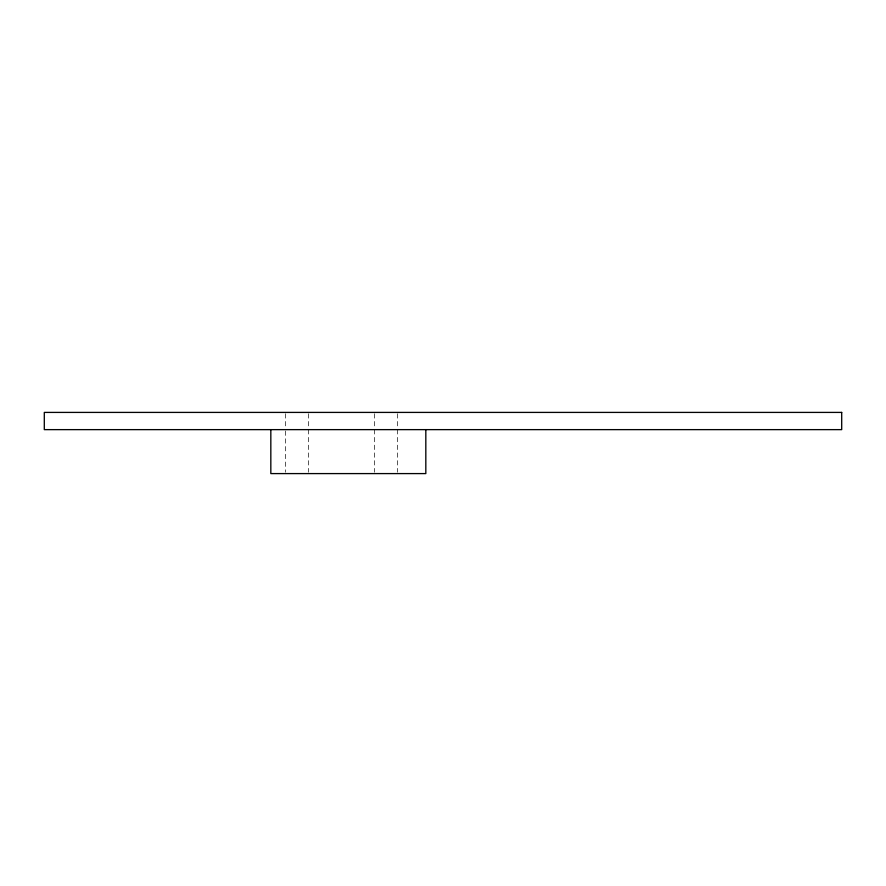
<?xml version="1.0" encoding="UTF-8"?>
<svg xmlns="http://www.w3.org/2000/svg" width="886" height="886" viewBox="0 0 886 886"><rect width="100%" height="100%" fill="white"/><g stroke="black" fill="none" stroke-linecap="round" stroke-linejoin="round"><path stroke-width="0.66" stroke-dasharray="4.43 3.32" d="M397.449 413.718L397.449 426.864M397.449 429.632L397.449 472.216M374.49 413.718L374.49 426.864M374.49 429.632L374.49 472.216M308.472 413.718L308.472 426.864M308.472 429.632L308.472 472.216M285.502 413.718L285.502 426.864M285.502 431.006L285.502 472.216"/><path stroke-width="1.33" d="M425.823 429.632L425.823 473.589L270.828 473.589L270.828 429.632M841.7 412.411L44.3 412.411L44.3 429.632L841.7 429.632L841.7 412.411"/></g></svg>
